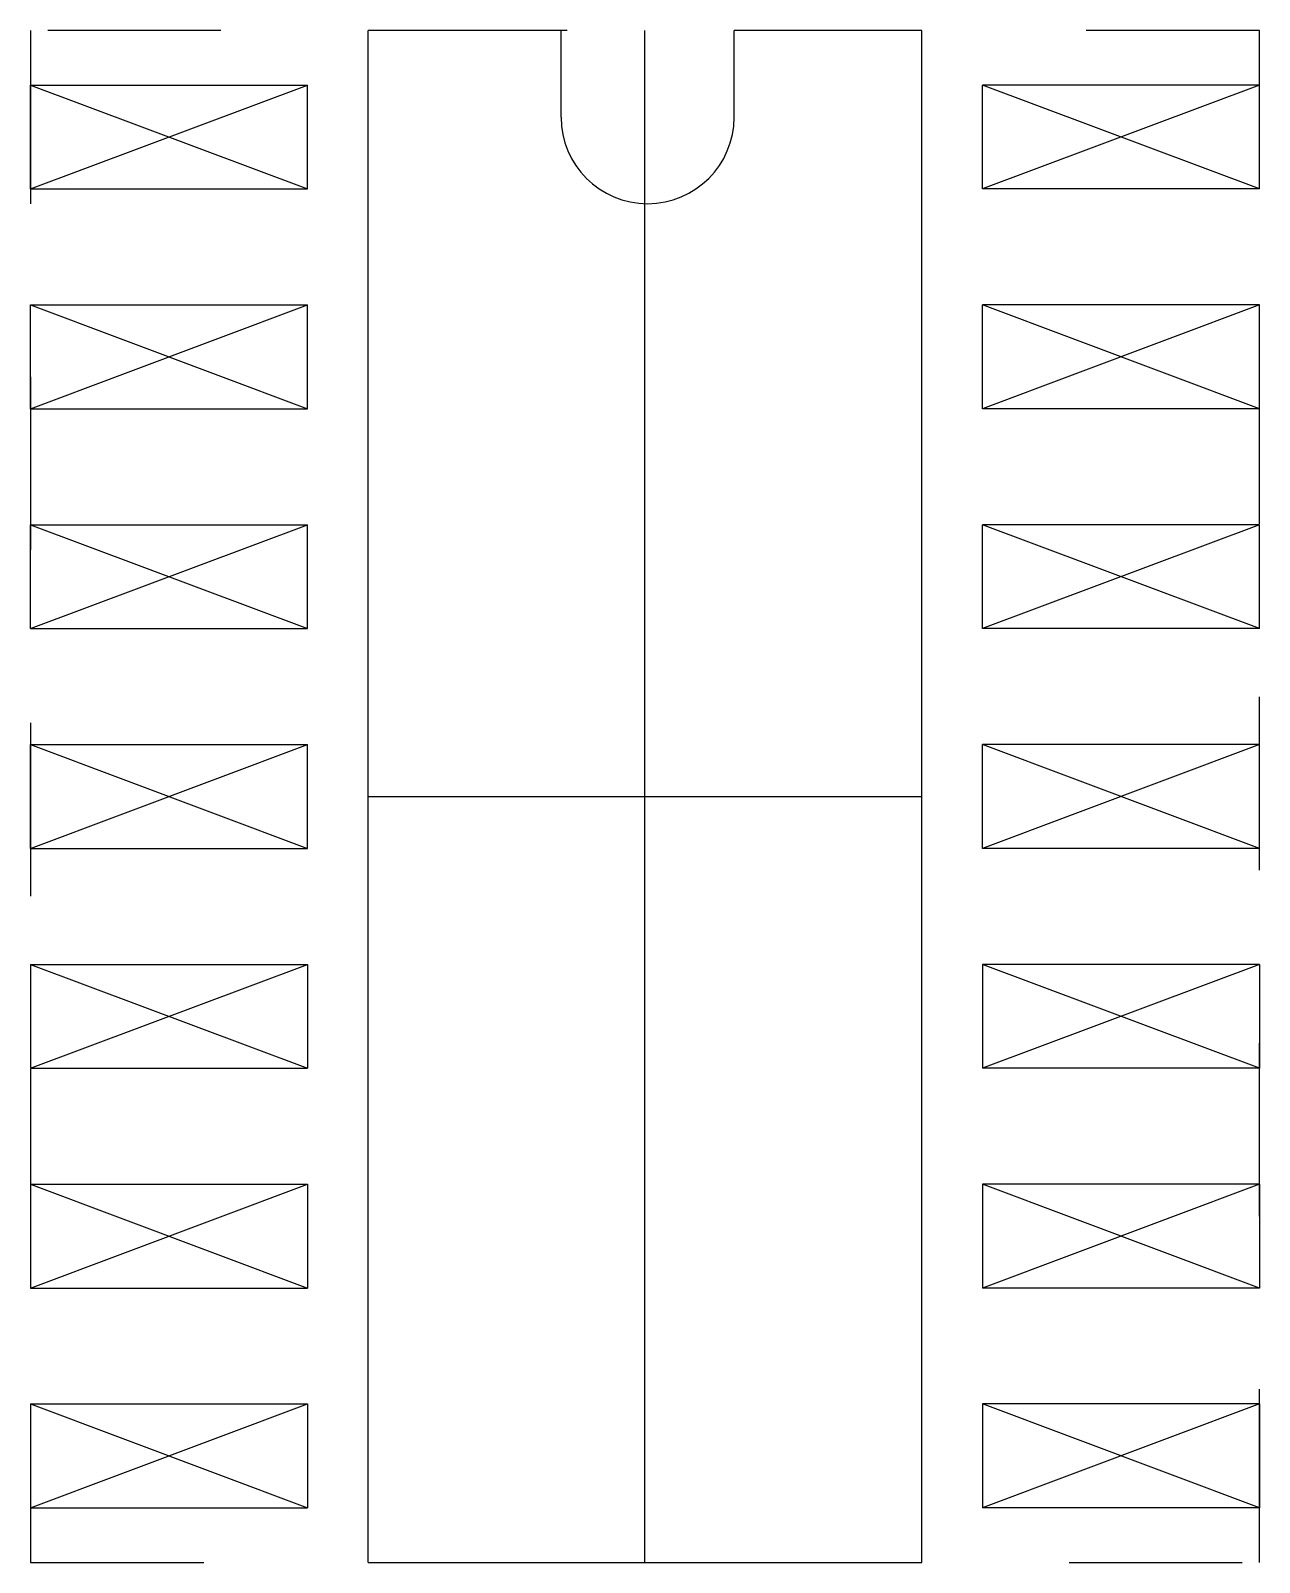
# Model space of a CAD drawing. Extents: x -3.55 to 3.55, y -4.43 to 4.43.
import ezdxf

# ---------------------------------------------------------------- set-up
doc = ezdxf.new("R2010")
doc.units = 0
doc.linetypes.add('点画线', pattern=[18, 12, -2, 2, -2])
doc.linetypes.add('虚线', pattern=[2, 1, -1])
for name, color, linetype in [('中心线层', 1, '点画线'), ('粗实线层', 7, 'CONTINUOUS'), ('虚线层', 6, '虚线')]:
    doc.layers.add(name, color=color, linetype=linetype)

msp = doc.modelspace()

# ---------------------------------------------------------------- linework, layer by layer
at = {"layer": '中心线层'}
for p, q in [((0, -4.425), (0, 4.425)), ((-1.6, 0), (1.6, 0))]:
    msp.add_line(p, q, dxfattribs=at)
at = {"layer": '粗实线层'}
for p, q in [((-0.485, 4.425), (-1.6, 4.425)), ((-1.6, -4.425), (-1.6, 4.425)), ((-0.485, 3.925), (-0.485, 4.425)), ((0.515, 3.925), (0.515, 4.425)), ((1.6, 4.425), (0.515, 4.425)), ((1.6, -4.425), (1.6, 4.425)), ((-3.55, 3.51), (-3.55, 4.11)), ((-3.55, 4.11), (-1.95, 4.11)), ((-3.55, 4.11), (-1.95, 3.51)), ((-3.55, 3.51), (-1.95, 4.11)), ((-1.95, 3.51), (-1.95, 4.11)), ((1.95, 3.51), (1.95, 4.11)), ((3.55, 4.11), (1.95, 4.11)), ((3.55, 4.11), (1.95, 3.51)), ((3.55, 3.51), (1.95, 4.11)), ((3.55, 3.51), (3.55, 4.11)), ((-3.55, 3.51), (-1.95, 3.51)), ((3.55, 3.51), (1.95, 3.51)), ((-3.55, 2.24), (-3.55, 2.84)), ((-3.55, 2.84), (-1.95, 2.84)), ((-3.55, 2.84), (-1.95, 2.24)), ((-3.55, 2.24), (-1.95, 2.84)), ((-1.95, 2.24), (-1.95, 2.84)), ((1.95, 2.24), (1.95, 2.84)), ((3.55, 2.84), (1.95, 2.84)), ((3.55, 2.84), (1.95, 2.24)), ((3.55, 2.24), (1.95, 2.84)), ((3.55, 2.24), (3.55, 2.84)), ((-3.55, 2.24), (-1.95, 2.24)), ((3.55, 2.24), (1.95, 2.24)), ((-3.55, 0.97), (-3.55, 1.57)), ((-3.55, 1.57), (-1.95, 1.57)), ((-3.55, 1.57), (-1.95, 0.97)), ((-3.55, 0.97), (-1.95, 1.57)), ((-1.95, 0.97), (-1.95, 1.57)), ((1.95, 0.97), (1.95, 1.57)), ((3.55, 1.57), (1.95, 1.57)), ((3.55, 1.57), (1.95, 0.97)), ((3.55, 0.97), (1.95, 1.57)), ((3.55, 0.97), (3.55, 1.57)), ((-3.55, 0.97), (-1.95, 0.97)), ((3.55, 0.97), (1.95, 0.97)), ((-3.55, -0.3), (-3.55, 0.3)), ((-3.55, 0.3), (-1.95, 0.3)), ((-3.55, 0.3), (-1.95, -0.3)), ((-3.55, -0.3), (-1.95, 0.3)), ((-1.95, -0.3), (-1.95, 0.3)), ((1.95, -0.3), (1.95, 0.3)), ((3.55, 0.3), (1.95, 0.3)), ((3.55, 0.3), (1.95, -0.3)), ((3.55, -0.3), (1.95, 0.3)), ((3.55, -0.3), (3.55, 0.3)), ((-3.55, -0.3), (-1.95, -0.3)), ((3.55, -0.3), (1.95, -0.3)), ((-3.55, -0.97), (-3.55, -1.57)), ((-3.55, -0.97), (-1.95, -0.97)), ((-3.55, -1.57), (-1.95, -0.97)), ((-3.55, -0.97), (-1.95, -1.57)), ((-1.95, -0.97), (-1.95, -1.57)), ((1.95, -0.97), (1.95, -1.57)), ((3.55, -0.97), (1.95, -0.97)), ((3.55, -1.57), (1.95, -0.97)), ((3.55, -0.97), (1.95, -1.57)), ((3.55, -0.97), (3.55, -1.57)), ((-3.55, -1.57), (-1.95, -1.57)), ((3.55, -1.57), (1.95, -1.57)), ((-3.55, -2.24), (-3.55, -2.84)), ((-3.55, -2.24), (-1.95, -2.24)), ((-3.55, -2.84), (-1.95, -2.24)), ((-3.55, -2.24), (-1.95, -2.84)), ((-1.95, -2.24), (-1.95, -2.84)), ((1.95, -2.24), (1.95, -2.84)), ((3.55, -2.24), (1.95, -2.24)), ((3.55, -2.84), (1.95, -2.24)), ((3.55, -2.24), (1.95, -2.84)), ((3.55, -2.24), (3.55, -2.84)), ((-3.55, -2.84), (-1.95, -2.84)), ((3.55, -2.84), (1.95, -2.84)), ((-3.55, -3.51), (-3.55, -4.11)), ((-3.55, -3.51), (-1.95, -3.51)), ((-3.55, -4.11), (-1.95, -3.51)), ((-3.55, -3.51), (-1.95, -4.11)), ((-1.95, -3.51), (-1.95, -4.11)), ((1.95, -3.51), (1.95, -4.11)), ((3.55, -3.51), (1.95, -3.51)), ((3.55, -4.11), (1.95, -3.51)), ((3.55, -3.51), (1.95, -4.11)), ((3.55, -3.51), (3.55, -4.11)), ((-3.55, -4.11), (-1.95, -4.11)), ((3.55, -4.11), (1.95, -4.11)), ((-1.6, -4.425), (1.6, -4.425))]:
    msp.add_line(p, q, dxfattribs=at)
msp.add_arc((0.015, 3.925), 0.5, 180, 360, dxfattribs=at)
at = {"layer": '虚线层'}
msp.add_lwpolyline([(-3.55, 4.425), (-3.55, -4.425), (3.55, -4.425), (3.55, 4.425)], close=True, dxfattribs=at)

doc.saveas('drawing.dxf')
